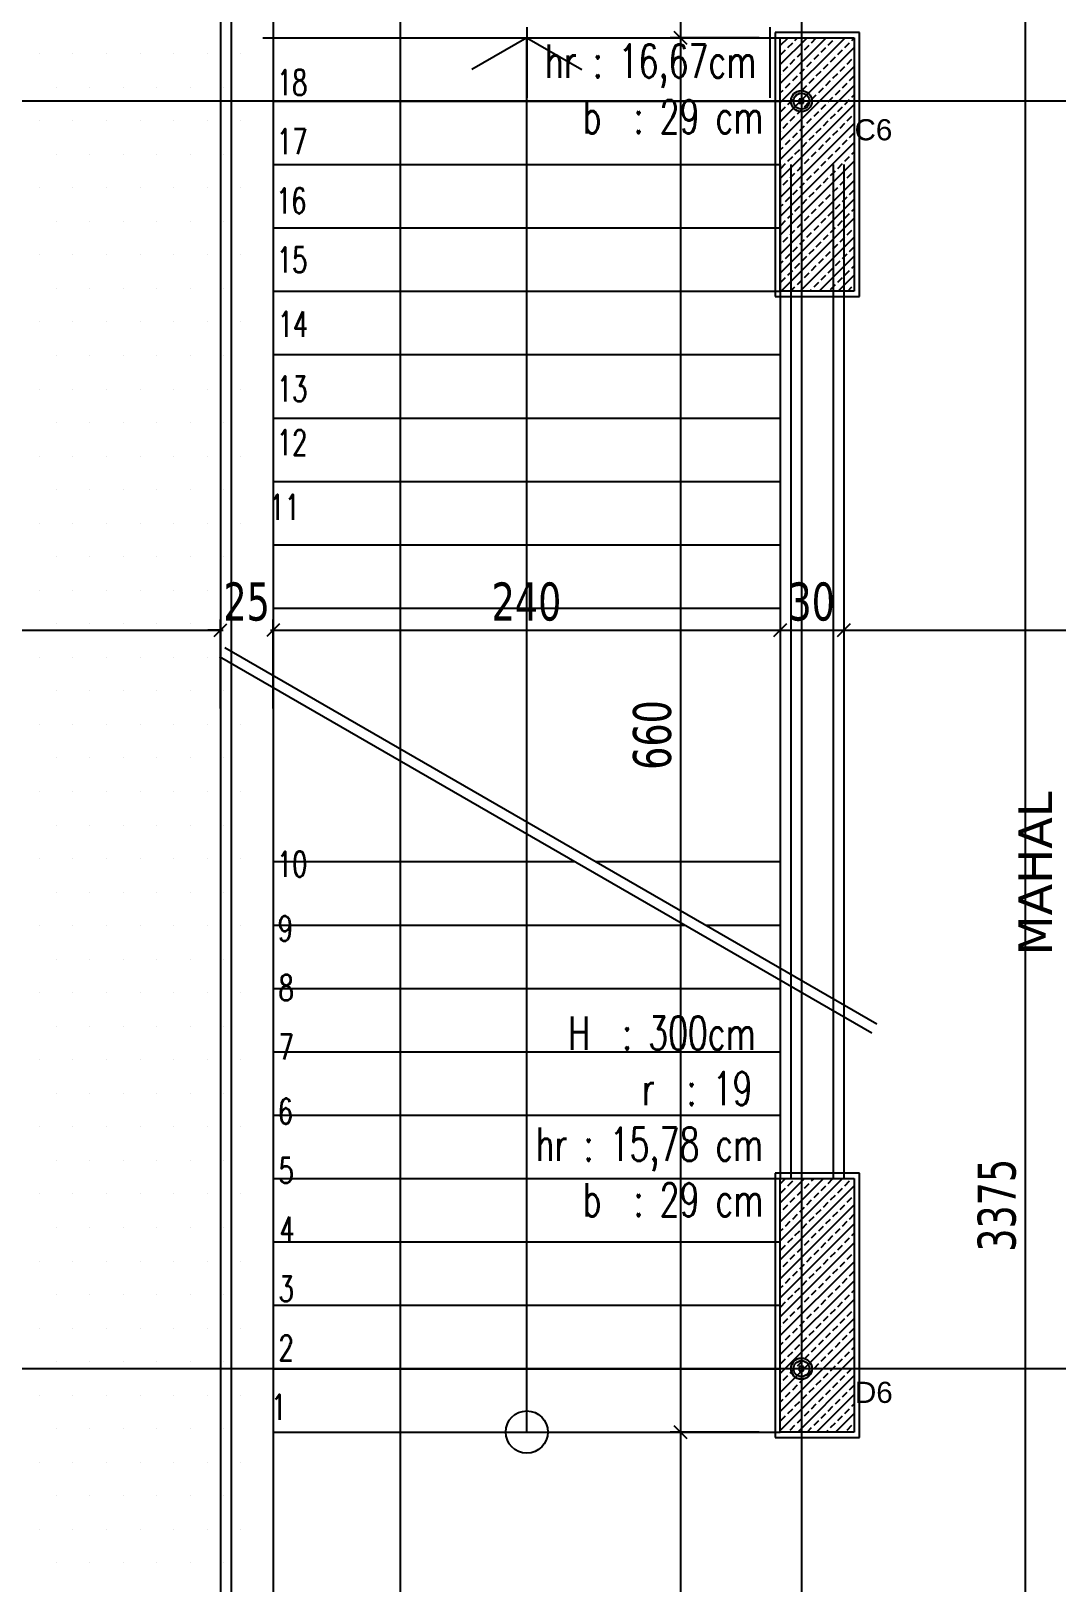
# Model space of a CAD drawing. Header units: millimetres. Extents: x 43168.9 to 43194.6, y -25545.1 to -25543.4.
# Drawn here: x 43175.4699 to 43175.5671, y -25544.2442 to -25544.0973 of the extents above; entities that cross this region are included whole.
import ezdxf
from ezdxf.enums import TextEntityAlignment as Align

# ---------------------------------------------------------------- set-up
doc = ezdxf.new("R2010")
doc.units = ezdxf.units.MM
doc.header["$LTSCALE"] = 200
doc.linetypes.add('DASHDOT2', pattern=[0.5, 0.25, -0.125, 0, -0.125])
for name, color, linetype in [('aks_sgh', 5, 'DASHDOT2'), ('cam_sgh', 1, 'Continuous'), ('gor-4_sgh', 17, 'Continuous'), ('kolon-b.a_sgh', 6, 'Continuous'), ('merdi_sgh', 3, 'Continuous'), ('olcuic_sgh', 183, 'Continuous'), ('sembol_sgh', 8, 'Continuous'), ('siva_sgh', 145, 'Continuous'), ('tarama-betonarme_sgh', 223, 'Continuous'), ('tarama-zemin_sgh', 197, 'Continuous'), ('yazi-merdi_sgh', 9, 'Continuous')]:
    doc.layers.add(name, color=color, linetype=linetype)
doc.styles.add('1-200', font='arial.ttf', dxfattribs={"height": 60})
doc.styles.add('dim', font='VERDANA.TTF', dxfattribs={"width": 0.7})
doc.styles.add('text1', font='VERDANA.TTF')
doc.styles.add('text3', font='simplex8.shx', dxfattribs={"width": 0.7})

msp = doc.modelspace()

# ---------------------------------------------------------------- hatches: boundary and pattern name
h = msp.add_hatch(color=256)
edge = h.paths.add_edge_path()
edge.add_arc((43175.54288, -25544.10392), 0.001, 0, 360)
edge = h.paths.add_edge_path(flags=16)
edge.add_arc((43175.54288, -25544.10392), 0.00075, 0, 360)
h = msp.add_hatch(color=256)
edge = h.paths.add_edge_path()
edge.add_arc((43175.54288, -25544.22392), 0.001, 0, 360)
edge = h.paths.add_edge_path(flags=16)
edge.add_arc((43175.54288, -25544.22392), 0.00075, 0, 360)

# ---------------------------------------------------------------- linework, layer by layer
at = {"color": 0, "linetype": 'ByBlock', "lineweight": -2}
for p, q in [((43175.53084, -25544.09732), (43175.53204, -25544.09852)), ((43175.53204, -25544.09852), (43175.53084, -25544.09732)), ((43175.54308, -25544.10372), (43175.54268, -25544.10372)), ((43175.54268, -25544.10372), (43175.54268, -25544.10412)), ((43175.54268, -25544.10412), (43175.54308, -25544.10412)), ((43175.54295, -25544.10385), (43175.54281, -25544.10399)), ((43175.54295, -25544.10399), (43175.54281, -25544.10385)), ((43175.54308, -25544.10412), (43175.54308, -25544.10372)), ((43175.48728, -25544.1546), (43175.48848, -25544.1534)), ((43175.48728, -25544.1546), (43175.48848, -25544.1534)), ((43175.49348, -25544.1534), (43175.49228, -25544.1546)), ((43175.49348, -25544.1534), (43175.49228, -25544.1546)), ((43175.54028, -25544.1546), (43175.54148, -25544.1534)), ((43175.54148, -25544.1534), (43175.54028, -25544.1546)), ((43175.54628, -25544.1546), (43175.54748, -25544.1534)), ((43175.54748, -25544.1534), (43175.54628, -25544.1546)), ((43175.54308, -25544.22372), (43175.54268, -25544.22372)), ((43175.54268, -25544.22372), (43175.54268, -25544.22412)), ((43175.54308, -25544.22412), (43175.54308, -25544.22372)), ((43175.54268, -25544.22412), (43175.54308, -25544.22412)), ((43175.54295, -25544.22385), (43175.54281, -25544.22399)), ((43175.54295, -25544.22399), (43175.54281, -25544.22385)), ((43175.53084, -25544.22932), (43175.53204, -25544.23052)), ((43175.53204, -25544.23052), (43175.53084, -25544.22932))]:
    msp.add_line(p, q, dxfattribs=at)
at = {"color": 0, "linetype": 'Continuous', "lineweight": -2}
for centre, radius in [((43175.54288, -25544.10392), 0.001), ((43175.54288, -25544.10392), 0.00075), ((43175.54288, -25544.22392), 0.001), ((43175.54288, -25544.22392), 0.00075)]:
    msp.add_circle(centre, radius, dxfattribs=at)
at = {"layer": 'aks_sgh'}
for p, q in [((43175.50488, -25543.74092), (43175.50488, -25544.60992)), ((43175.54288, -25543.74092), (43175.54288, -25544.60992)), ((43175.80688, -25544.10392), (43175.00488, -25544.10392)), ((43175.80688, -25544.22392), (43175.00488, -25544.22392))]:
    msp.add_line(p, q, dxfattribs=at)
at = {"layer": 'cam_sgh'}
for p, q in [((43175.48788, -25544.04592), (43175.48788, -25544.28092)), ((43175.48888, -25544.04692), (43175.48888, -25544.27992))]:
    msp.add_line(p, q, dxfattribs=at)
at = {"layer": 'gor-4_sgh'}
msp.add_line((43175.49288, -25544.05092), (43175.49288, -25544.27592), dxfattribs=at)
at = {"layer": 'kolon-b.a_sgh'}
for p, q in [((43175.54088, -25544.09792), (43175.54788, -25544.09792)), ((43175.54088, -25544.12192), (43175.54088, -25544.09792)), ((43175.54788, -25544.09792), (43175.54788, -25544.12192)), ((43175.54788, -25544.12192), (43175.54088, -25544.12192)), ((43175.54088, -25544.20592), (43175.54788, -25544.20592)), ((43175.54088, -25544.22992), (43175.54088, -25544.20592)), ((43175.54788, -25544.20592), (43175.54788, -25544.22992)), ((43175.54788, -25544.22992), (43175.54088, -25544.22992))]:
    msp.add_line(p, q, dxfattribs=at)
at = {"layer": 'merdi_sgh'}
for p, q in [((43175.53988, -25544.09692), (43175.53988, -25544.10362)), ((43175.49188, -25544.09792), (43175.54088, -25544.09792)), ((43175.51688, -25544.09792), (43175.51168, -25544.10092)), ((43175.51688, -25544.22992), (43175.51688, -25544.09792)), ((43175.51688, -25544.09792), (43175.52208, -25544.10092)), ((43175.49288, -25544.10392), (43175.54088, -25544.10392)), ((43175.49288, -25544.10992), (43175.54088, -25544.10992)), ((43175.54088, -25544.10992), (43175.54088, -25544.20592)), ((43175.54188, -25544.10992), (43175.54188, -25544.20592)), ((43175.54588, -25544.10992), (43175.54588, -25544.20592)), ((43175.54688, -25544.10992), (43175.54688, -25544.20592)), ((43175.49288, -25544.11592), (43175.54088, -25544.11592)), ((43175.49288, -25544.12192), (43175.54088, -25544.12192)), ((43175.49288, -25544.12792), (43175.54088, -25544.12792)), ((43175.49288, -25544.13392), (43175.54088, -25544.13392)), ((43175.49288, -25544.13992), (43175.54088, -25544.13992)), ((43175.49288, -25544.14592), (43175.54088, -25544.14592)), ((43175.49288, -25544.15192), (43175.54088, -25544.15192)), ((43175.48829, -25544.15563), (43175.55003, -25544.19127)), ((43175.48779, -25544.15649), (43175.54953, -25544.19214)), ((43175.49288, -25544.17592), (43175.52143, -25544.17592)), ((43175.52343, -25544.17592), (43175.54088, -25544.17592)), ((43175.49288, -25544.18192), (43175.53183, -25544.18192)), ((43175.53383, -25544.18192), (43175.54088, -25544.18192)), ((43175.49288, -25544.18792), (43175.54088, -25544.18792)), ((43175.49288, -25544.19392), (43175.54088, -25544.19392)), ((43175.49288, -25544.19992), (43175.54088, -25544.19992)), ((43175.49288, -25544.20592), (43175.54088, -25544.20592)), ((43175.49288, -25544.21192), (43175.54088, -25544.21192)), ((43175.49288, -25544.21792), (43175.54088, -25544.21792)), ((43175.49288, -25544.22392), (43175.54088, -25544.22392)), ((43175.49288, -25544.22992), (43175.54088, -25544.22992))]:
    msp.add_line(p, q, dxfattribs=at)
msp.add_circle((43175.51688, -25544.22992), 0.002, dxfattribs=at)
at = {"layer": 'olcuic_sgh'}
for p, q in [((43175.56407, -25543.87067), (43175.56407, -25544.54617)), ((43175.53144, -25544.05067), (43175.53144, -25544.09817)), ((43175.53888, -25544.09792), (43175.53044, -25544.09792)), ((43175.53888, -25544.09792), (43175.53044, -25544.09792)), ((43175.53144, -25544.09767), (43175.53144, -25544.23017)), ((43175.54088, -25544.142), (43175.54088, -25544.155)), ((43175.54088, -25544.142), (43175.54088, -25544.155)), ((43175.54688, -25544.142), (43175.54688, -25544.155)), ((43175.54688, -25544.142), (43175.54688, -25544.155)), ((43175.48788, -25544.16142), (43175.48788, -25544.153)), ((43175.48788, -25544.16142), (43175.48788, -25544.153)), ((43175.49288, -25544.16142), (43175.49288, -25544.153)), ((43175.49288, -25544.16142), (43175.49288, -25544.153)), ((43175.32363, -25544.154), (43175.48813, -25544.154)), ((43175.48788, -25544.154), (43175.48668, -25544.154)), ((43175.49263, -25544.154), (43175.54113, -25544.154)), ((43175.49288, -25544.154), (43175.49408, -25544.154)), ((43175.54063, -25544.154), (43175.54713, -25544.154)), ((43175.54663, -25544.154), (43175.60113, -25544.154)), ((43175.53888, -25544.22992), (43175.53044, -25544.22992)), ((43175.53888, -25544.22992), (43175.53044, -25544.22992)), ((43175.53144, -25544.22967), (43175.53144, -25544.27617))]:
    msp.add_line(p, q, dxfattribs=at)
at = {"layer": 'sembol_sgh'}
msp.add_line((43175.51688, -25544.09692), (43175.51688, -25544.10362), dxfattribs=at)
at = {"layer": 'siva_sgh'}
for p, q in [((43175.54038, -25544.09742), (43175.54038, -25544.12242)), ((43175.54838, -25544.09742), (43175.54038, -25544.09742)), ((43175.54838, -25544.12242), (43175.54838, -25544.09742)), ((43175.54038, -25544.12242), (43175.54838, -25544.12242)), ((43175.54038, -25544.20542), (43175.54038, -25544.23042)), ((43175.54838, -25544.20542), (43175.54038, -25544.20542)), ((43175.54838, -25544.23042), (43175.54838, -25544.20542)), ((43175.54038, -25544.23042), (43175.54838, -25544.23042))]:
    msp.add_line(p, q, dxfattribs=at)
at = {"layer": 'tarama-betonarme_sgh'}
for p, q in [((43175.54088, -25544.09866), (43175.54162, -25544.09792)), ((43175.54088, -25544.10046), (43175.54342, -25544.09792)), ((43175.54088, -25544.10225), (43175.54521, -25544.09792)), ((43175.54088, -25544.10405), (43175.54701, -25544.09792)), ((43175.54088, -25544.10584), (43175.54788, -25544.09884)), ((43175.5416, -25544.09884), (43175.54205, -25544.09839)), ((43175.54227, -25544.09817), (43175.54252, -25544.09792)), ((43175.54317, -25544.09906), (43175.54362, -25544.09861)), ((43175.54384, -25544.09839), (43175.54429, -25544.09794)), ((43175.54474, -25544.09929), (43175.54519, -25544.09884)), ((43175.54541, -25544.09861), (43175.54586, -25544.09817)), ((43175.54609, -25544.09794), (43175.54611, -25544.09792)), ((43175.54699, -25544.09884), (43175.54744, -25544.09839)), ((43175.54766, -25544.09817), (43175.54788, -25544.09795)), ((43175.54092, -25544.09951), (43175.54137, -25544.09906)), ((43175.54182, -25544.10041), (43175.54227, -25544.09996)), ((43175.5425, -25544.09974), (43175.54295, -25544.09929)), ((43175.54339, -25544.10064), (43175.54384, -25544.10019)), ((43175.54407, -25544.09996), (43175.54452, -25544.09951)), ((43175.54564, -25544.10019), (43175.54609, -25544.09974)), ((43175.54631, -25544.09951), (43175.54676, -25544.09906)), ((43175.54721, -25544.10041), (43175.54766, -25544.09996)), ((43175.54088, -25544.10764), (43175.54788, -25544.10064)), ((43175.54088, -25544.10135), (43175.54092, -25544.10131)), ((43175.54115, -25544.10108), (43175.5416, -25544.10064)), ((43175.54205, -25544.10198), (43175.5425, -25544.10153)), ((43175.54272, -25544.10131), (43175.54317, -25544.10086)), ((43175.54362, -25544.10221), (43175.54407, -25544.10176)), ((43175.54429, -25544.10153), (43175.54474, -25544.10108)), ((43175.54497, -25544.10086), (43175.54541, -25544.10041)), ((43175.54586, -25544.10176), (43175.54631, -25544.10131)), ((43175.54654, -25544.10108), (43175.54699, -25544.10064)), ((43175.54744, -25544.10198), (43175.54788, -25544.10154)), ((43175.54088, -25544.10944), (43175.54788, -25544.10244)), ((43175.54088, -25544.10315), (43175.54115, -25544.10288)), ((43175.54137, -25544.10266), (43175.54182, -25544.10221)), ((43175.54227, -25544.10355), (43175.54272, -25544.10311)), ((43175.54295, -25544.10288), (43175.54339, -25544.10243)), ((43175.54452, -25544.10311), (43175.54497, -25544.10266)), ((43175.54519, -25544.10243), (43175.54564, -25544.10198)), ((43175.54609, -25544.10333), (43175.54654, -25544.10288)), ((43175.54676, -25544.10266), (43175.54721, -25544.10221)), ((43175.54088, -25544.11123), (43175.54788, -25544.10423)), ((43175.54092, -25544.1049), (43175.54137, -25544.10445)), ((43175.5416, -25544.10423), (43175.54205, -25544.10378)), ((43175.5425, -25544.10513), (43175.54295, -25544.10468)), ((43175.54317, -25544.10445), (43175.54362, -25544.104)), ((43175.54384, -25544.10378), (43175.54429, -25544.10333)), ((43175.54474, -25544.10468), (43175.54519, -25544.10423)), ((43175.54541, -25544.104), (43175.54586, -25544.10355)), ((43175.54631, -25544.1049), (43175.54676, -25544.10445)), ((43175.54699, -25544.10423), (43175.54744, -25544.10378)), ((43175.54766, -25544.10355), (43175.54788, -25544.10333)), ((43175.54088, -25544.11303), (43175.54788, -25544.10603)), ((43175.54115, -25544.10647), (43175.5416, -25544.10602)), ((43175.54182, -25544.1058), (43175.54227, -25544.10535)), ((43175.54339, -25544.10602), (43175.54384, -25544.10557)), ((43175.54407, -25544.10535), (43175.54452, -25544.1049)), ((43175.54497, -25544.10625), (43175.54541, -25544.1058)), ((43175.54564, -25544.10557), (43175.54609, -25544.10513)), ((43175.54654, -25544.10647), (43175.54699, -25544.10602)), ((43175.54721, -25544.1058), (43175.54766, -25544.10535)), ((43175.54088, -25544.10674), (43175.54092, -25544.1067)), ((43175.54137, -25544.10804), (43175.54182, -25544.1076)), ((43175.54205, -25544.10737), (43175.5425, -25544.10692)), ((43175.54272, -25544.1067), (43175.54317, -25544.10625)), ((43175.54362, -25544.1076), (43175.54407, -25544.10715)), ((43175.54429, -25544.10692), (43175.54474, -25544.10647)), ((43175.54519, -25544.10782), (43175.54564, -25544.10737)), ((43175.54586, -25544.10715), (43175.54631, -25544.1067)), ((43175.54676, -25544.10804), (43175.54721, -25544.1076)), ((43175.54744, -25544.10737), (43175.54788, -25544.10693)), ((43175.54088, -25544.11483), (43175.54788, -25544.10783)), ((43175.54088, -25544.10854), (43175.54115, -25544.10827)), ((43175.54227, -25544.10894), (43175.54272, -25544.10849)), ((43175.54295, -25544.10827), (43175.54339, -25544.10782)), ((43175.54384, -25544.10917), (43175.54429, -25544.10872)), ((43175.54452, -25544.10849), (43175.54497, -25544.10804)), ((43175.54541, -25544.10939), (43175.54586, -25544.10894)), ((43175.54609, -25544.10872), (43175.54654, -25544.10827)), ((43175.54766, -25544.10894), (43175.54788, -25544.10872)), ((43175.54088, -25544.11662), (43175.54788, -25544.10962)), ((43175.54092, -25544.11029), (43175.54137, -25544.10984)), ((43175.5416, -25544.10962), (43175.54205, -25544.10917)), ((43175.5425, -25544.11051), (43175.54295, -25544.11006)), ((43175.54317, -25544.10984), (43175.54362, -25544.10939)), ((43175.54407, -25544.11074), (43175.54452, -25544.11029)), ((43175.54474, -25544.11006), (43175.54519, -25544.10962)), ((43175.54564, -25544.11096), (43175.54609, -25544.11051)), ((43175.54631, -25544.11029), (43175.54676, -25544.10984)), ((43175.54699, -25544.10962), (43175.54744, -25544.10917)), ((43175.54088, -25544.11842), (43175.54788, -25544.11142)), ((43175.54088, -25544.11213), (43175.54092, -25544.11209)), ((43175.54115, -25544.11186), (43175.5416, -25544.11141)), ((43175.54182, -25544.11119), (43175.54227, -25544.11074)), ((43175.54272, -25544.11209), (43175.54317, -25544.11164)), ((43175.54339, -25544.11141), (43175.54384, -25544.11096)), ((43175.54429, -25544.11231), (43175.54474, -25544.11186)), ((43175.54497, -25544.11164), (43175.54541, -25544.11119)), ((43175.54586, -25544.11253), (43175.54631, -25544.11209)), ((43175.54654, -25544.11186), (43175.54699, -25544.11141)), ((43175.54721, -25544.11119), (43175.54766, -25544.11074)), ((43175.54088, -25544.12021), (43175.54788, -25544.11321)), ((43175.54137, -25544.11343), (43175.54182, -25544.11298)), ((43175.54205, -25544.11276), (43175.5425, -25544.11231)), ((43175.54295, -25544.11366), (43175.54339, -25544.11321)), ((43175.54362, -25544.11298), (43175.54407, -25544.11253)), ((43175.54452, -25544.11388), (43175.54497, -25544.11343)), ((43175.54519, -25544.11321), (43175.54564, -25544.11276)), ((43175.54676, -25544.11343), (43175.54721, -25544.11298)), ((43175.54744, -25544.11276), (43175.54788, -25544.11232)), ((43175.54088, -25544.11393), (43175.54115, -25544.11366)), ((43175.54097, -25544.12192), (43175.54788, -25544.11501)), ((43175.5416, -25544.115), (43175.54205, -25544.11455)), ((43175.54227, -25544.11433), (43175.54272, -25544.11388)), ((43175.54317, -25544.11523), (43175.54362, -25544.11478)), ((43175.54384, -25544.11455), (43175.54429, -25544.11411)), ((43175.54474, -25544.11545), (43175.54519, -25544.115)), ((43175.54541, -25544.11478), (43175.54586, -25544.11433)), ((43175.54609, -25544.11411), (43175.54654, -25544.11366)), ((43175.54699, -25544.115), (43175.54744, -25544.11455)), ((43175.54766, -25544.11433), (43175.54788, -25544.11411)), ((43175.54092, -25544.11568), (43175.54137, -25544.11523)), ((43175.54182, -25544.11658), (43175.54227, -25544.11613)), ((43175.5425, -25544.1159), (43175.54295, -25544.11545)), ((43175.54339, -25544.1168), (43175.54384, -25544.11635)), ((43175.54407, -25544.11613), (43175.54452, -25544.11568)), ((43175.54564, -25544.11635), (43175.54609, -25544.1159)), ((43175.54631, -25544.11568), (43175.54676, -25544.11523)), ((43175.54721, -25544.11658), (43175.54766, -25544.11613)), ((43175.54088, -25544.11752), (43175.54092, -25544.11747)), ((43175.54115, -25544.11725), (43175.5416, -25544.1168)), ((43175.54205, -25544.11815), (43175.5425, -25544.1177)), ((43175.54272, -25544.11747), (43175.54317, -25544.11702)), ((43175.54276, -25544.12192), (43175.54788, -25544.11681)), ((43175.54362, -25544.11837), (43175.54407, -25544.11792)), ((43175.54429, -25544.1177), (43175.54474, -25544.11725)), ((43175.54497, -25544.11702), (43175.54541, -25544.11658)), ((43175.54586, -25544.11792), (43175.54631, -25544.11747)), ((43175.54654, -25544.11725), (43175.54699, -25544.1168)), ((43175.54744, -25544.11815), (43175.54788, -25544.1177)), ((43175.54088, -25544.11932), (43175.54115, -25544.11905)), ((43175.54137, -25544.11882), (43175.54182, -25544.11837)), ((43175.54227, -25544.11972), (43175.54272, -25544.11927)), ((43175.54295, -25544.11905), (43175.54339, -25544.1186)), ((43175.54452, -25544.11927), (43175.54497, -25544.11882)), ((43175.54456, -25544.12192), (43175.54788, -25544.1186)), ((43175.54519, -25544.1186), (43175.54564, -25544.11815)), ((43175.54609, -25544.11949), (43175.54654, -25544.11905)), ((43175.54676, -25544.11882), (43175.54721, -25544.11837)), ((43175.54092, -25544.12107), (43175.54137, -25544.12062)), ((43175.5416, -25544.12039), (43175.54205, -25544.11994)), ((43175.5425, -25544.12129), (43175.54295, -25544.12084)), ((43175.54317, -25544.12062), (43175.54362, -25544.12017)), ((43175.54384, -25544.11994), (43175.54429, -25544.11949)), ((43175.54474, -25544.12084), (43175.54519, -25544.12039)), ((43175.54541, -25544.12017), (43175.54586, -25544.11972)), ((43175.54631, -25544.12107), (43175.54676, -25544.12062)), ((43175.54636, -25544.12192), (43175.54788, -25544.1204)), ((43175.54699, -25544.12039), (43175.54744, -25544.11994)), ((43175.54766, -25544.11972), (43175.54788, -25544.1195)), ((43175.54187, -25544.12192), (43175.54227, -25544.12151)), ((43175.54366, -25544.12192), (43175.54384, -25544.12174)), ((43175.54407, -25544.12151), (43175.54452, -25544.12107)), ((43175.54564, -25544.12174), (43175.54609, -25544.12129)), ((43175.54726, -25544.12192), (43175.54766, -25544.12151)), ((43175.54088, -25544.20642), (43175.54138, -25544.20592)), ((43175.54088, -25544.20822), (43175.54318, -25544.20592)), ((43175.54088, -25544.21002), (43175.54498, -25544.20592)), ((43175.54088, -25544.21181), (43175.54677, -25544.20592)), ((43175.54227, -25544.20593), (43175.54228, -25544.20592)), ((43175.54384, -25544.20615), (43175.54408, -25544.20592)), ((43175.54541, -25544.20638), (43175.54586, -25544.20593)), ((43175.54766, -25544.20593), (43175.54767, -25544.20592)), ((43175.54088, -25544.21361), (43175.54788, -25544.20661)), ((43175.54092, -25544.20728), (43175.54137, -25544.20683)), ((43175.5416, -25544.2066), (43175.54205, -25544.20615)), ((43175.5425, -25544.2075), (43175.54295, -25544.20705)), ((43175.54317, -25544.20683), (43175.54362, -25544.20638)), ((43175.54407, -25544.20773), (43175.54452, -25544.20728)), ((43175.54474, -25544.20705), (43175.54519, -25544.2066)), ((43175.54564, -25544.20795), (43175.54609, -25544.2075)), ((43175.54631, -25544.20728), (43175.54676, -25544.20683)), ((43175.54699, -25544.2066), (43175.54744, -25544.20615)), ((43175.54088, -25544.2154), (43175.54788, -25544.2084)), ((43175.54115, -25544.20885), (43175.5416, -25544.2084)), ((43175.54182, -25544.20817), (43175.54227, -25544.20773)), ((43175.54272, -25544.20907), (43175.54317, -25544.20862)), ((43175.54339, -25544.2084), (43175.54384, -25544.20795)), ((43175.54429, -25544.2093), (43175.54474, -25544.20885)), ((43175.54497, -25544.20862), (43175.54541, -25544.20817)), ((43175.54654, -25544.20885), (43175.54699, -25544.2084)), ((43175.54721, -25544.20817), (43175.54766, -25544.20773)), ((43175.54088, -25544.20912), (43175.54092, -25544.20907)), ((43175.54088, -25544.2172), (43175.54788, -25544.2102)), ((43175.54137, -25544.21042), (43175.54182, -25544.20997)), ((43175.54205, -25544.20975), (43175.5425, -25544.2093)), ((43175.54295, -25544.21064), (43175.54339, -25544.21019)), ((43175.54362, -25544.20997), (43175.54407, -25544.20952)), ((43175.54452, -25544.21087), (43175.54497, -25544.21042)), ((43175.54519, -25544.21019), (43175.54564, -25544.20975)), ((43175.54586, -25544.20952), (43175.54631, -25544.20907)), ((43175.54676, -25544.21042), (43175.54721, -25544.20997)), ((43175.54744, -25544.20975), (43175.54788, -25544.2093)), ((43175.54088, -25544.21091), (43175.54115, -25544.21064)), ((43175.54088, -25544.219), (43175.54788, -25544.212)), ((43175.5416, -25544.21199), (43175.54205, -25544.21154)), ((43175.54227, -25544.21132), (43175.54272, -25544.21087)), ((43175.54317, -25544.21222), (43175.54362, -25544.21177)), ((43175.54384, -25544.21154), (43175.54429, -25544.21109)), ((43175.54474, -25544.21244), (43175.54519, -25544.21199)), ((43175.54541, -25544.21177), (43175.54586, -25544.21132)), ((43175.54609, -25544.21109), (43175.54654, -25544.21064)), ((43175.54699, -25544.21199), (43175.54744, -25544.21154)), ((43175.54766, -25544.21132), (43175.54788, -25544.2111)), ((43175.54092, -25544.21266), (43175.54137, -25544.21222)), ((43175.54182, -25544.21356), (43175.54227, -25544.21311)), ((43175.5425, -25544.21289), (43175.54295, -25544.21244)), ((43175.54339, -25544.21379), (43175.54384, -25544.21334)), ((43175.54407, -25544.21311), (43175.54452, -25544.21266)), ((43175.54564, -25544.21334), (43175.54609, -25544.21289)), ((43175.54631, -25544.21266), (43175.54676, -25544.21222)), ((43175.54721, -25544.21356), (43175.54766, -25544.21311)), ((43175.54088, -25544.22079), (43175.54788, -25544.21379)), ((43175.54088, -25544.21451), (43175.54092, -25544.21446)), ((43175.54115, -25544.21424), (43175.5416, -25544.21379)), ((43175.54205, -25544.21513), (43175.5425, -25544.21468)), ((43175.54272, -25544.21446), (43175.54317, -25544.21401)), ((43175.54362, -25544.21536), (43175.54407, -25544.21491)), ((43175.54429, -25544.21468), (43175.54474, -25544.21424)), ((43175.54497, -25544.21401), (43175.54541, -25544.21356)), ((43175.54586, -25544.21491), (43175.54631, -25544.21446)), ((43175.54654, -25544.21424), (43175.54699, -25544.21379)), ((43175.54744, -25544.21513), (43175.54788, -25544.21469)), ((43175.54088, -25544.22259), (43175.54788, -25544.21559)), ((43175.54088, -25544.2163), (43175.54115, -25544.21603)), ((43175.54137, -25544.21581), (43175.54182, -25544.21536)), ((43175.54227, -25544.21671), (43175.54272, -25544.21626)), ((43175.54295, -25544.21603), (43175.54339, -25544.21558)), ((43175.54452, -25544.21626), (43175.54497, -25544.21581)), ((43175.54519, -25544.21558), (43175.54564, -25544.21513)), ((43175.54609, -25544.21648), (43175.54654, -25544.21603)), ((43175.54676, -25544.21581), (43175.54721, -25544.21536)), ((43175.54088, -25544.22438), (43175.54788, -25544.21738)), ((43175.54092, -25544.21805), (43175.54137, -25544.2176)), ((43175.5416, -25544.21738), (43175.54205, -25544.21693)), ((43175.5425, -25544.21828), (43175.54295, -25544.21783)), ((43175.54317, -25544.2176), (43175.54362, -25544.21715)), ((43175.54384, -25544.21693), (43175.54429, -25544.21648)), ((43175.54474, -25544.21783), (43175.54519, -25544.21738)), ((43175.54541, -25544.21715), (43175.54586, -25544.21671)), ((43175.54631, -25544.21805), (43175.54676, -25544.2176)), ((43175.54699, -25544.21738), (43175.54744, -25544.21693)), ((43175.54766, -25544.21671), (43175.54788, -25544.21649)), ((43175.54088, -25544.22618), (43175.54788, -25544.21918)), ((43175.54115, -25544.21962), (43175.5416, -25544.21917)), ((43175.54182, -25544.21895), (43175.54227, -25544.2185)), ((43175.54339, -25544.21917), (43175.54384, -25544.21873)), ((43175.54407, -25544.2185), (43175.54452, -25544.21805)), ((43175.54497, -25544.2194), (43175.54541, -25544.21895)), ((43175.54564, -25544.21873), (43175.54609, -25544.21828)), ((43175.54654, -25544.21962), (43175.54699, -25544.21917)), ((43175.54721, -25544.21895), (43175.54766, -25544.2185)), ((43175.54088, -25544.21989), (43175.54092, -25544.21985)), ((43175.54137, -25544.2212), (43175.54182, -25544.22075)), ((43175.54205, -25544.22052), (43175.5425, -25544.22007)), ((43175.54272, -25544.21985), (43175.54317, -25544.2194)), ((43175.54362, -25544.22075), (43175.54407, -25544.2203)), ((43175.54429, -25544.22007), (43175.54474, -25544.21962)), ((43175.54519, -25544.22097), (43175.54564, -25544.22052)), ((43175.54586, -25544.2203), (43175.54631, -25544.21985)), ((43175.54676, -25544.2212), (43175.54721, -25544.22075)), ((43175.54744, -25544.22052), (43175.54788, -25544.22008)), ((43175.54088, -25544.22798), (43175.54788, -25544.22098)), ((43175.54088, -25544.22169), (43175.54115, -25544.22142)), ((43175.54227, -25544.22209), (43175.54272, -25544.22164)), ((43175.54295, -25544.22142), (43175.54339, -25544.22097)), ((43175.54384, -25544.22232), (43175.54429, -25544.22187)), ((43175.54452, -25544.22164), (43175.54497, -25544.2212)), ((43175.54541, -25544.22254), (43175.54586, -25544.22209)), ((43175.54609, -25544.22187), (43175.54654, -25544.22142)), ((43175.54766, -25544.22209), (43175.54788, -25544.22187)), ((43175.54088, -25544.22977), (43175.54788, -25544.22277)), ((43175.54092, -25544.22344), (43175.54137, -25544.22299)), ((43175.5416, -25544.22277), (43175.54205, -25544.22232)), ((43175.5425, -25544.22366), (43175.54295, -25544.22322)), ((43175.54317, -25544.22299), (43175.54362, -25544.22254)), ((43175.54407, -25544.22389), (43175.54452, -25544.22344)), ((43175.54474, -25544.22322), (43175.54519, -25544.22277)), ((43175.54564, -25544.22411), (43175.54609, -25544.22366)), ((43175.54631, -25544.22344), (43175.54676, -25544.22299)), ((43175.54699, -25544.22277), (43175.54744, -25544.22232)), ((43175.54115, -25544.22501), (43175.5416, -25544.22456)), ((43175.54182, -25544.22434), (43175.54227, -25544.22389)), ((43175.54253, -25544.22992), (43175.54788, -25544.22457)), ((43175.54272, -25544.22524), (43175.54317, -25544.22479)), ((43175.54339, -25544.22456), (43175.54384, -25544.22411)), ((43175.54429, -25544.22546), (43175.54474, -25544.22501)), ((43175.54497, -25544.22479), (43175.54541, -25544.22434)), ((43175.54654, -25544.22501), (43175.54699, -25544.22456)), ((43175.54721, -25544.22434), (43175.54766, -25544.22389)), ((43175.54088, -25544.22528), (43175.54092, -25544.22524)), ((43175.54137, -25544.22658), (43175.54182, -25544.22613)), ((43175.54205, -25544.22591), (43175.5425, -25544.22546)), ((43175.54295, -25544.22681), (43175.54339, -25544.22636)), ((43175.54362, -25544.22613), (43175.54407, -25544.22569)), ((43175.54432, -25544.22992), (43175.54788, -25544.22636)), ((43175.54452, -25544.22703), (43175.54497, -25544.22658)), ((43175.54519, -25544.22636), (43175.54564, -25544.22591)), ((43175.54586, -25544.22569), (43175.54631, -25544.22524)), ((43175.54676, -25544.22658), (43175.54721, -25544.22613)), ((43175.54744, -25544.22591), (43175.54788, -25544.22547)), ((43175.54088, -25544.22708), (43175.54115, -25544.22681)), ((43175.5416, -25544.22816), (43175.54205, -25544.22771)), ((43175.54227, -25544.22748), (43175.54272, -25544.22703)), ((43175.54317, -25544.22838), (43175.54362, -25544.22793)), ((43175.54384, -25544.22771), (43175.54429, -25544.22726)), ((43175.54474, -25544.2286), (43175.54519, -25544.22816)), ((43175.54541, -25544.22793), (43175.54586, -25544.22748)), ((43175.54609, -25544.22726), (43175.54654, -25544.22681)), ((43175.54612, -25544.22992), (43175.54788, -25544.22816)), ((43175.54699, -25544.22816), (43175.54744, -25544.22771)), ((43175.54766, -25544.22748), (43175.54788, -25544.22726)), ((43175.54092, -25544.22883), (43175.54137, -25544.22838)), ((43175.54182, -25544.22973), (43175.54227, -25544.22928)), ((43175.5425, -25544.22905), (43175.54295, -25544.2286)), ((43175.54343, -25544.22992), (43175.54384, -25544.2295)), ((43175.54407, -25544.22928), (43175.54452, -25544.22883)), ((43175.54564, -25544.2295), (43175.54609, -25544.22905)), ((43175.54631, -25544.22883), (43175.54676, -25544.22838)), ((43175.54721, -25544.22973), (43175.54766, -25544.22928)), ((43175.54522, -25544.22992), (43175.54541, -25544.22973))]:
    msp.add_line(p, q, dxfattribs=at)
at = {"layer": 'tarama-zemin_sgh'}
for p, q in [((43175.47074, -25544.09943), (43175.47074, -25544.09943)), ((43175.47391, -25544.09943), (43175.47391, -25544.09943)), ((43175.47709, -25544.09943), (43175.47709, -25544.09943)), ((43175.48026, -25544.09943), (43175.48026, -25544.09943)), ((43175.48344, -25544.09943), (43175.48344, -25544.09943)), ((43175.48661, -25544.09943), (43175.48661, -25544.09943)), ((43175.48979, -25544.09943), (43175.48979, -25544.09943)), ((43175.47232, -25544.1026), (43175.47232, -25544.1026)), ((43175.4755, -25544.1026), (43175.4755, -25544.1026)), ((43175.47867, -25544.1026), (43175.47867, -25544.1026)), ((43175.48185, -25544.1026), (43175.48185, -25544.1026)), ((43175.48502, -25544.1026), (43175.48502, -25544.1026)), ((43175.4882, -25544.1026), (43175.4882, -25544.1026)), ((43175.47074, -25544.10578), (43175.47074, -25544.10578)), ((43175.47391, -25544.10578), (43175.47391, -25544.10578)), ((43175.47709, -25544.10578), (43175.47709, -25544.10578)), ((43175.48026, -25544.10578), (43175.48026, -25544.10578)), ((43175.48344, -25544.10578), (43175.48344, -25544.10578)), ((43175.48661, -25544.10578), (43175.48661, -25544.10578)), ((43175.48979, -25544.10578), (43175.48979, -25544.10578)), ((43175.47232, -25544.10895), (43175.47232, -25544.10895)), ((43175.4755, -25544.10895), (43175.4755, -25544.10895)), ((43175.47867, -25544.10895), (43175.47867, -25544.10895)), ((43175.48185, -25544.10895), (43175.48185, -25544.10895)), ((43175.48502, -25544.10895), (43175.48502, -25544.10895)), ((43175.4882, -25544.10895), (43175.4882, -25544.10895)), ((43175.47074, -25544.11213), (43175.47074, -25544.11213)), ((43175.47391, -25544.11213), (43175.47391, -25544.11213)), ((43175.47709, -25544.11213), (43175.47709, -25544.11213)), ((43175.48026, -25544.11213), (43175.48026, -25544.11213)), ((43175.48344, -25544.11213), (43175.48344, -25544.11213)), ((43175.48661, -25544.11213), (43175.48661, -25544.11213)), ((43175.48979, -25544.11213), (43175.48979, -25544.11213)), ((43175.47232, -25544.1153), (43175.47232, -25544.1153)), ((43175.4755, -25544.1153), (43175.4755, -25544.1153)), ((43175.47867, -25544.1153), (43175.47867, -25544.1153)), ((43175.48185, -25544.1153), (43175.48185, -25544.1153)), ((43175.48502, -25544.1153), (43175.48502, -25544.1153)), ((43175.4882, -25544.1153), (43175.4882, -25544.1153)), ((43175.47074, -25544.11848), (43175.47074, -25544.11848)), ((43175.47391, -25544.11848), (43175.47391, -25544.11848)), ((43175.47709, -25544.11848), (43175.47709, -25544.11848)), ((43175.48026, -25544.11848), (43175.48026, -25544.11848)), ((43175.48344, -25544.11848), (43175.48344, -25544.11848)), ((43175.48661, -25544.11848), (43175.48661, -25544.11848)), ((43175.48979, -25544.11848), (43175.48979, -25544.11848)), ((43175.47232, -25544.12165), (43175.47232, -25544.12165)), ((43175.4755, -25544.12165), (43175.4755, -25544.12165)), ((43175.47867, -25544.12165), (43175.47867, -25544.12165)), ((43175.48185, -25544.12165), (43175.48185, -25544.12165)), ((43175.48502, -25544.12165), (43175.48502, -25544.12165)), ((43175.4882, -25544.12165), (43175.4882, -25544.12165)), ((43175.47074, -25544.12483), (43175.47074, -25544.12483)), ((43175.47391, -25544.12483), (43175.47391, -25544.12483)), ((43175.47709, -25544.12483), (43175.47709, -25544.12483)), ((43175.48026, -25544.12483), (43175.48026, -25544.12483)), ((43175.48344, -25544.12483), (43175.48344, -25544.12483)), ((43175.48661, -25544.12483), (43175.48661, -25544.12483)), ((43175.48979, -25544.12483), (43175.48979, -25544.12483)), ((43175.47232, -25544.128), (43175.47232, -25544.128)), ((43175.4755, -25544.128), (43175.4755, -25544.128)), ((43175.47867, -25544.128), (43175.47867, -25544.128)), ((43175.48185, -25544.128), (43175.48185, -25544.128)), ((43175.48502, -25544.128), (43175.48502, -25544.128)), ((43175.4882, -25544.128), (43175.4882, -25544.128)), ((43175.47074, -25544.13118), (43175.47074, -25544.13118)), ((43175.47391, -25544.13118), (43175.47391, -25544.13118)), ((43175.47709, -25544.13118), (43175.47709, -25544.13118)), ((43175.48026, -25544.13118), (43175.48026, -25544.13118)), ((43175.48344, -25544.13118), (43175.48344, -25544.13118)), ((43175.48661, -25544.13118), (43175.48661, -25544.13118)), ((43175.48979, -25544.13118), (43175.48979, -25544.13118)), ((43175.47232, -25544.13435), (43175.47232, -25544.13435)), ((43175.4755, -25544.13435), (43175.4755, -25544.13435)), ((43175.47867, -25544.13435), (43175.47867, -25544.13435)), ((43175.48185, -25544.13435), (43175.48185, -25544.13435)), ((43175.48502, -25544.13435), (43175.48502, -25544.13435)), ((43175.4882, -25544.13435), (43175.4882, -25544.13435)), ((43175.47074, -25544.13753), (43175.47074, -25544.13753)), ((43175.47391, -25544.13753), (43175.47391, -25544.13753)), ((43175.47709, -25544.13753), (43175.47709, -25544.13753)), ((43175.48026, -25544.13753), (43175.48026, -25544.13753)), ((43175.48344, -25544.13753), (43175.48344, -25544.13753)), ((43175.48661, -25544.13753), (43175.48661, -25544.13753)), ((43175.48979, -25544.13753), (43175.48979, -25544.13753)), ((43175.47232, -25544.1407), (43175.47232, -25544.1407)), ((43175.4755, -25544.1407), (43175.4755, -25544.1407)), ((43175.47867, -25544.1407), (43175.47867, -25544.1407)), ((43175.48185, -25544.1407), (43175.48185, -25544.1407)), ((43175.48502, -25544.1407), (43175.48502, -25544.1407)), ((43175.4882, -25544.1407), (43175.4882, -25544.1407)), ((43175.47074, -25544.14388), (43175.47074, -25544.14388)), ((43175.47391, -25544.14388), (43175.47391, -25544.14388)), ((43175.47709, -25544.14388), (43175.47709, -25544.14388)), ((43175.48026, -25544.14388), (43175.48026, -25544.14388)), ((43175.48344, -25544.14388), (43175.48344, -25544.14388)), ((43175.48661, -25544.14388), (43175.48661, -25544.14388)), ((43175.48979, -25544.14388), (43175.48979, -25544.14388)), ((43175.47232, -25544.14705), (43175.47232, -25544.14705)), ((43175.4755, -25544.14705), (43175.4755, -25544.14705)), ((43175.47867, -25544.14705), (43175.47867, -25544.14705)), ((43175.48185, -25544.14705), (43175.48185, -25544.14705)), ((43175.48502, -25544.14705), (43175.48502, -25544.14705)), ((43175.4882, -25544.14705), (43175.4882, -25544.14705)), ((43175.47074, -25544.15023), (43175.47074, -25544.15023)), ((43175.47391, -25544.15023), (43175.47391, -25544.15023)), ((43175.47709, -25544.15023), (43175.47709, -25544.15023)), ((43175.48026, -25544.15023), (43175.48026, -25544.15023)), ((43175.48344, -25544.15023), (43175.48344, -25544.15023)), ((43175.48661, -25544.15023), (43175.48661, -25544.15023)), ((43175.48979, -25544.15023), (43175.48979, -25544.15023)), ((43175.47232, -25544.1534), (43175.47232, -25544.1534)), ((43175.4755, -25544.1534), (43175.4755, -25544.1534)), ((43175.47867, -25544.1534), (43175.47867, -25544.1534)), ((43175.48185, -25544.1534), (43175.48185, -25544.1534)), ((43175.48502, -25544.1534), (43175.48502, -25544.1534)), ((43175.4882, -25544.1534), (43175.4882, -25544.1534)), ((43175.47074, -25544.15658), (43175.47074, -25544.15658)), ((43175.47391, -25544.15658), (43175.47391, -25544.15658)), ((43175.47709, -25544.15658), (43175.47709, -25544.15658)), ((43175.48026, -25544.15658), (43175.48026, -25544.15658)), ((43175.48344, -25544.15658), (43175.48344, -25544.15658)), ((43175.48661, -25544.15658), (43175.48661, -25544.15658)), ((43175.48979, -25544.15658), (43175.48979, -25544.15658)), ((43175.47232, -25544.15975), (43175.47232, -25544.15975)), ((43175.4755, -25544.15975), (43175.4755, -25544.15975)), ((43175.47867, -25544.15975), (43175.47867, -25544.15975)), ((43175.48185, -25544.15975), (43175.48185, -25544.15975)), ((43175.48502, -25544.15975), (43175.48502, -25544.15975)), ((43175.4882, -25544.15975), (43175.4882, -25544.15975)), ((43175.47074, -25544.16293), (43175.47074, -25544.16293)), ((43175.47391, -25544.16293), (43175.47391, -25544.16293)), ((43175.47709, -25544.16293), (43175.47709, -25544.16293)), ((43175.48026, -25544.16293), (43175.48026, -25544.16293)), ((43175.48344, -25544.16293), (43175.48344, -25544.16293)), ((43175.48661, -25544.16293), (43175.48661, -25544.16293)), ((43175.48979, -25544.16293), (43175.48979, -25544.16293)), ((43175.47232, -25544.1661), (43175.47232, -25544.1661)), ((43175.4755, -25544.1661), (43175.4755, -25544.1661)), ((43175.47867, -25544.1661), (43175.47867, -25544.1661)), ((43175.48185, -25544.1661), (43175.48185, -25544.1661)), ((43175.48502, -25544.1661), (43175.48502, -25544.1661)), ((43175.4882, -25544.1661), (43175.4882, -25544.1661)), ((43175.47074, -25544.16928), (43175.47074, -25544.16928)), ((43175.47391, -25544.16928), (43175.47391, -25544.16928)), ((43175.47709, -25544.16928), (43175.47709, -25544.16928)), ((43175.48026, -25544.16928), (43175.48026, -25544.16928)), ((43175.48344, -25544.16928), (43175.48344, -25544.16928)), ((43175.48661, -25544.16928), (43175.48661, -25544.16928)), ((43175.48979, -25544.16928), (43175.48979, -25544.16928)), ((43175.47232, -25544.17245), (43175.47232, -25544.17245)), ((43175.4755, -25544.17245), (43175.4755, -25544.17245)), ((43175.47867, -25544.17245), (43175.47867, -25544.17245)), ((43175.48185, -25544.17245), (43175.48185, -25544.17245)), ((43175.48502, -25544.17245), (43175.48502, -25544.17245)), ((43175.4882, -25544.17245), (43175.4882, -25544.17245)), ((43175.47074, -25544.17563), (43175.47074, -25544.17563)), ((43175.47391, -25544.17563), (43175.47391, -25544.17563)), ((43175.47709, -25544.17563), (43175.47709, -25544.17563)), ((43175.48026, -25544.17563), (43175.48026, -25544.17563)), ((43175.48344, -25544.17563), (43175.48344, -25544.17563)), ((43175.48661, -25544.17563), (43175.48661, -25544.17563)), ((43175.48979, -25544.17563), (43175.48979, -25544.17563)), ((43175.47232, -25544.1788), (43175.47232, -25544.1788)), ((43175.4755, -25544.1788), (43175.4755, -25544.1788)), ((43175.47867, -25544.1788), (43175.47867, -25544.1788)), ((43175.48185, -25544.1788), (43175.48185, -25544.1788)), ((43175.48502, -25544.1788), (43175.48502, -25544.1788)), ((43175.4882, -25544.1788), (43175.4882, -25544.1788)), ((43175.47074, -25544.18198), (43175.47074, -25544.18198)), ((43175.47391, -25544.18198), (43175.47391, -25544.18198)), ((43175.47709, -25544.18198), (43175.47709, -25544.18198)), ((43175.48026, -25544.18198), (43175.48026, -25544.18198)), ((43175.48344, -25544.18198), (43175.48344, -25544.18198)), ((43175.48661, -25544.18198), (43175.48661, -25544.18198)), ((43175.48979, -25544.18198), (43175.48979, -25544.18198)), ((43175.47232, -25544.18515), (43175.47232, -25544.18515)), ((43175.4755, -25544.18515), (43175.4755, -25544.18515)), ((43175.47867, -25544.18515), (43175.47867, -25544.18515)), ((43175.48185, -25544.18515), (43175.48185, -25544.18515)), ((43175.48502, -25544.18515), (43175.48502, -25544.18515)), ((43175.4882, -25544.18515), (43175.4882, -25544.18515)), ((43175.47074, -25544.18833), (43175.47074, -25544.18833)), ((43175.47391, -25544.18833), (43175.47391, -25544.18833)), ((43175.47709, -25544.18833), (43175.47709, -25544.18833)), ((43175.48026, -25544.18833), (43175.48026, -25544.18833)), ((43175.48344, -25544.18833), (43175.48344, -25544.18833)), ((43175.48661, -25544.18833), (43175.48661, -25544.18833)), ((43175.48979, -25544.18833), (43175.48979, -25544.18833)), ((43175.47232, -25544.1915), (43175.47232, -25544.1915)), ((43175.4755, -25544.1915), (43175.4755, -25544.1915)), ((43175.47867, -25544.1915), (43175.47867, -25544.1915)), ((43175.48185, -25544.1915), (43175.48185, -25544.1915)), ((43175.48502, -25544.1915), (43175.48502, -25544.1915)), ((43175.4882, -25544.1915), (43175.4882, -25544.1915)), ((43175.47074, -25544.19468), (43175.47074, -25544.19468)), ((43175.47391, -25544.19468), (43175.47391, -25544.19468)), ((43175.47709, -25544.19468), (43175.47709, -25544.19468)), ((43175.48026, -25544.19468), (43175.48026, -25544.19468)), ((43175.48344, -25544.19468), (43175.48344, -25544.19468)), ((43175.48661, -25544.19468), (43175.48661, -25544.19468)), ((43175.48979, -25544.19468), (43175.48979, -25544.19468)), ((43175.47232, -25544.19785), (43175.47232, -25544.19785)), ((43175.4755, -25544.19785), (43175.4755, -25544.19785)), ((43175.47867, -25544.19785), (43175.47867, -25544.19785)), ((43175.48185, -25544.19785), (43175.48185, -25544.19785)), ((43175.48502, -25544.19785), (43175.48502, -25544.19785)), ((43175.4882, -25544.19785), (43175.4882, -25544.19785)), ((43175.47074, -25544.20103), (43175.47074, -25544.20103)), ((43175.47391, -25544.20103), (43175.47391, -25544.20103)), ((43175.47709, -25544.20103), (43175.47709, -25544.20103)), ((43175.48026, -25544.20103), (43175.48026, -25544.20103)), ((43175.48344, -25544.20103), (43175.48344, -25544.20103)), ((43175.48661, -25544.20103), (43175.48661, -25544.20103)), ((43175.48979, -25544.20103), (43175.48979, -25544.20103)), ((43175.47232, -25544.2042), (43175.47232, -25544.2042)), ((43175.4755, -25544.2042), (43175.4755, -25544.2042)), ((43175.47867, -25544.2042), (43175.47867, -25544.2042)), ((43175.48185, -25544.2042), (43175.48185, -25544.2042)), ((43175.48502, -25544.2042), (43175.48502, -25544.2042)), ((43175.4882, -25544.2042), (43175.4882, -25544.2042)), ((43175.47074, -25544.20738), (43175.47074, -25544.20738)), ((43175.47391, -25544.20738), (43175.47391, -25544.20738)), ((43175.47709, -25544.20738), (43175.47709, -25544.20738)), ((43175.48026, -25544.20738), (43175.48026, -25544.20738)), ((43175.48344, -25544.20738), (43175.48344, -25544.20738)), ((43175.48661, -25544.20738), (43175.48661, -25544.20738)), ((43175.48979, -25544.20738), (43175.48979, -25544.20738)), ((43175.47232, -25544.21055), (43175.47232, -25544.21055)), ((43175.4755, -25544.21055), (43175.4755, -25544.21055)), ((43175.47867, -25544.21055), (43175.47867, -25544.21055)), ((43175.48185, -25544.21055), (43175.48185, -25544.21055)), ((43175.48502, -25544.21055), (43175.48502, -25544.21055)), ((43175.4882, -25544.21055), (43175.4882, -25544.21055)), ((43175.47074, -25544.21373), (43175.47074, -25544.21373)), ((43175.47391, -25544.21373), (43175.47391, -25544.21373)), ((43175.47709, -25544.21373), (43175.47709, -25544.21373)), ((43175.48026, -25544.21373), (43175.48026, -25544.21373)), ((43175.48344, -25544.21373), (43175.48344, -25544.21373)), ((43175.48661, -25544.21373), (43175.48661, -25544.21373)), ((43175.48979, -25544.21373), (43175.48979, -25544.21373)), ((43175.47232, -25544.2169), (43175.47232, -25544.2169)), ((43175.4755, -25544.2169), (43175.4755, -25544.2169)), ((43175.47867, -25544.2169), (43175.47867, -25544.2169)), ((43175.48185, -25544.2169), (43175.48185, -25544.2169)), ((43175.48502, -25544.2169), (43175.48502, -25544.2169)), ((43175.4882, -25544.2169), (43175.4882, -25544.2169)), ((43175.47074, -25544.22008), (43175.47074, -25544.22008)), ((43175.47391, -25544.22008), (43175.47391, -25544.22008)), ((43175.47709, -25544.22008), (43175.47709, -25544.22008)), ((43175.48026, -25544.22008), (43175.48026, -25544.22008)), ((43175.48344, -25544.22008), (43175.48344, -25544.22008)), ((43175.48661, -25544.22008), (43175.48661, -25544.22008)), ((43175.48979, -25544.22008), (43175.48979, -25544.22008)), ((43175.47232, -25544.22325), (43175.47232, -25544.22325)), ((43175.4755, -25544.22325), (43175.4755, -25544.22325)), ((43175.47867, -25544.22325), (43175.47867, -25544.22325)), ((43175.48185, -25544.22325), (43175.48185, -25544.22325)), ((43175.48502, -25544.22325), (43175.48502, -25544.22325)), ((43175.4882, -25544.22325), (43175.4882, -25544.22325)), ((43175.47074, -25544.22643), (43175.47074, -25544.22643)), ((43175.47391, -25544.22643), (43175.47391, -25544.22643)), ((43175.47709, -25544.22643), (43175.47709, -25544.22643)), ((43175.48026, -25544.22643), (43175.48026, -25544.22643)), ((43175.48344, -25544.22643), (43175.48344, -25544.22643)), ((43175.48661, -25544.22643), (43175.48661, -25544.22643)), ((43175.48979, -25544.22643), (43175.48979, -25544.22643)), ((43175.47232, -25544.2296), (43175.47232, -25544.2296)), ((43175.4755, -25544.2296), (43175.4755, -25544.2296)), ((43175.47867, -25544.2296), (43175.47867, -25544.2296)), ((43175.48185, -25544.2296), (43175.48185, -25544.2296)), ((43175.48502, -25544.2296), (43175.48502, -25544.2296)), ((43175.4882, -25544.2296), (43175.4882, -25544.2296)), ((43175.47074, -25544.23278), (43175.47074, -25544.23278)), ((43175.47391, -25544.23278), (43175.47391, -25544.23278)), ((43175.47709, -25544.23278), (43175.47709, -25544.23278)), ((43175.48026, -25544.23278), (43175.48026, -25544.23278)), ((43175.48344, -25544.23278), (43175.48344, -25544.23278)), ((43175.48661, -25544.23278), (43175.48661, -25544.23278)), ((43175.48979, -25544.23278), (43175.48979, -25544.23278)), ((43175.47232, -25544.23595), (43175.47232, -25544.23595)), ((43175.4755, -25544.23595), (43175.4755, -25544.23595)), ((43175.47867, -25544.23595), (43175.47867, -25544.23595)), ((43175.48185, -25544.23595), (43175.48185, -25544.23595)), ((43175.48502, -25544.23595), (43175.48502, -25544.23595)), ((43175.4882, -25544.23595), (43175.4882, -25544.23595)), ((43175.47074, -25544.23913), (43175.47074, -25544.23913)), ((43175.47391, -25544.23913), (43175.47391, -25544.23913)), ((43175.47709, -25544.23913), (43175.47709, -25544.23913)), ((43175.48026, -25544.23913), (43175.48026, -25544.23913)), ((43175.48344, -25544.23913), (43175.48344, -25544.23913)), ((43175.48661, -25544.23913), (43175.48661, -25544.23913)), ((43175.48979, -25544.23913), (43175.48979, -25544.23913)), ((43175.47232, -25544.2423), (43175.47232, -25544.2423)), ((43175.4755, -25544.2423), (43175.4755, -25544.2423)), ((43175.47867, -25544.2423), (43175.47867, -25544.2423)), ((43175.48185, -25544.2423), (43175.48185, -25544.2423)), ((43175.48502, -25544.2423), (43175.48502, -25544.2423)), ((43175.4882, -25544.2423), (43175.4882, -25544.2423))]:
    msp.add_line(p, q, dxfattribs=at)

# ---------------------------------------------------------------- texts
at = {"color": 7, "style": 'text1'}
msp.add_attdef('MAHAL', text='', height=0.0032, rotation=90, dxfattribs=at).set_placement((43175.56501, -25544.17703), align=Align.MIDDLE)
at = {"layer": 'aks_sgh', "style": '1-200'}
for s, p in [('C6', (43175.54791, -25544.10763)), ('D6', (43175.54795, -25544.22716))]:
    msp.add_text(s, height=0.002, rotation=0, dxfattribs=at).set_placement(p)
at = {"layer": 'olcuic_sgh', "color": 2, "style": 'dim', "width": 0.7}
for s, p in [('25', (43175.48816, -25544.15309)), ('240', (43175.51355, -25544.15309)), ('30', (43175.54165, -25544.15309))]:
    msp.add_text(s, height=0.0036, dxfattribs=at).set_placement(p)
for s, p in [('660', (43175.53053, -25544.16723)), ('3375', (43175.56316, -25544.21285))]:
    msp.add_text(s, height=0.0036, rotation=90, dxfattribs=at).set_placement(p)
at = {"layer": 'yazi-merdi_sgh', "style": 'text3', "width": 0.7}
for s, p in [('hr : 16,67cm', (43175.51858, -25544.1017)), ('b  : 29 cm', (43175.52217, -25544.10697)), ('H  : 300cm', (43175.5208, -25544.19372)), ('r  : 19', (43175.52776, -25544.19898)), ('hr : 15,78 cm', (43175.51772, -25544.20425)), ('b  : 29 cm', (43175.52217, -25544.20951))]:
    msp.add_text(s, height=0.00315, dxfattribs=at).set_placement(p)
for s, p in [('18', (43175.4961, -25544.10335)), ('18', (43175.4961, -25544.10335)), ('17', (43175.4961, -25544.10895)), ('17', (43175.4961, -25544.10895)), ('16', (43175.49602, -25544.11455)), ('16', (43175.49602, -25544.11455)), ('15', (43175.4961, -25544.12015)), ('15', (43175.4961, -25544.12015)), ('14', (43175.49618, -25544.12625)), ('14', (43175.49618, -25544.12625)), ('13', (43175.4961, -25544.13235)), ('13', (43175.4961, -25544.13235)), ('12', (43175.4961, -25544.13745)), ('12', (43175.4961, -25544.13745)), ('11', (43175.49538, -25544.14355)), ('11', (43175.49538, -25544.14355)), ('10', (43175.4961, -25544.17735)), ('10', (43175.4961, -25544.17735)), ('9', (43175.49474, -25544.18345)), ('9', (43175.49474, -25544.18345)), ('8', (43175.49482, -25544.18905)), ('8', (43175.49482, -25544.18905)), ('7', (43175.49482, -25544.19465)), ('7', (43175.49482, -25544.19465)), ('6', (43175.49474, -25544.20075)), ('6', (43175.49474, -25544.20075)), ('5', (43175.49482, -25544.20635)), ('5', (43175.49482, -25544.20635)), ('4', (43175.4949, -25544.21195)), ('4', (43175.4949, -25544.21195)), ('3', (43175.49482, -25544.21755)), ('3', (43175.49482, -25544.21755)), ('2', (43175.49482, -25544.22315)), ('2', (43175.49482, -25544.22315)), ('1', (43175.4941, -25544.22875)), ('1', (43175.4941, -25544.22875))]:
    msp.add_text(s, height=0.0024, dxfattribs=at).set_placement(p, align=Align.RIGHT)

doc.saveas('drawing.dxf')
